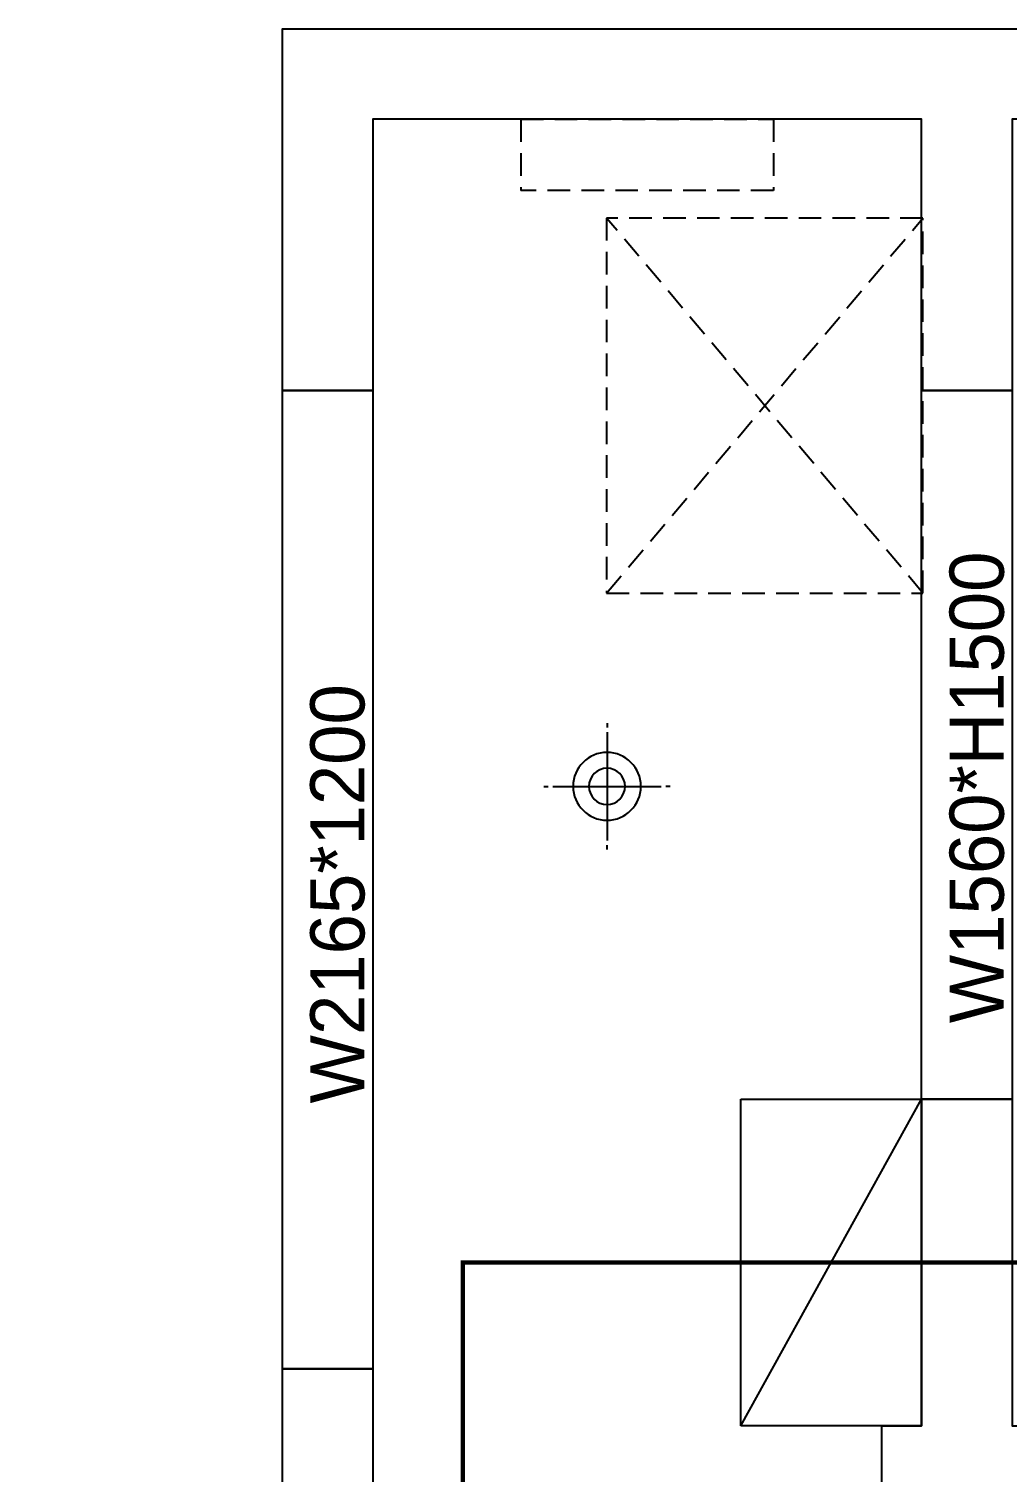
# Model space of a CAD drawing. Header units: millimetres. Extents: x -7413 to 64677, y 6112 to 38711.
# Drawn here: x 43837 to 46003, y 17399 to 20592 of the extents above; entities that cross this region are included whole.
import ezdxf
from ezdxf.enums import TextEntityAlignment as Align

# ---------------------------------------------------------------- set-up
doc = ezdxf.new("R2010")
doc.units = ezdxf.units.MM
doc.header["$LTSCALE"] = 100
doc.linetypes.add('DASHED', pattern=[0.75, 0.5, -0.25])
doc.linetypes.add('HID', pattern=[2.3, 1.5, -0.8])
for name, color, linetype in [('0-ELC TEXT', 7, 'Continuous'), ('06-LIGHT', 4, 'Continuous'), ('CEIL-DOOR', 6, 'Continuous'), ('FUR', 8, 'DASHED'), ('HAT', 5, 'Continuous'), ('RC-LIGHT', 7, 'Continuous'), ('U-LANP', 6, 'Continuous'), ('가구', 6, 'Continuous'), ('내부벽체선', 3, 'Continuous'), ('외곽선', 2, 'Continuous'), ('창호', 4, 'Continuous'), ('치수선', 1, 'Continuous')]:
    doc.layers.add(name, color=color, linetype=linetype)
doc.styles.add('차영규', font='')
doc.styles.get('차영규').set_extended_font_data('ChosunilboNM')

# ---------------------------------------------------------------- blocks, each defined once
blk = doc.blocks.new('평면도')
at = {"layer": '외곽선'}
for points in [[(18572.1, 22265.9), (19190.1, 22265.9), (19190.1, 21704.9), (19471.1, 21704.9), (19471.1, 21504.9), (18990.1, 21504.9), (18990.1, 22065.9), (18572.1, 22065.9), (18572.1, 22265.9)], [(21636.1, 21704.9), (22436.1, 21704.9), (22436.1, 15698.9), (22236.1, 15698.9), (22236.1, 16363.9), (20790.1, 16363.9), (20790.1, 14778.9), (18910.1, 14778.9), (18910.1, 14978.9), (20590.1, 14978.9)], [(20590.1, 14978.9), (20590.1, 16980.9), (19345.1, 16980.9), (19345.1, 15828.9), (19145.1, 15828.9), (19145.1, 17180.9), (21183.1, 17180.9), (21183.1, 16580.9), (22236.1, 16580.9), (22236.1, 20089.9), (21636.1, 20089.9), (21636.1, 20289.9), (22236.1, 20289.9), (22236.1, 21504.9), (21636.1, 21504.9), (21636.1, 21704.9)], [(20068.1, 20289.9), (20068.1, 20089.9), (19345.1, 20089.9), (19345.1, 18130.9), (19145.1, 18130.9), (19145.1, 20377.9), (19345.1, 20377.9), (19345.1, 20289.9), (20068.1, 20289.9)]]:
    blk.add_lwpolyline(points, dxfattribs=at)
at = {"layer": '창호'}
for points in [[(19471.1, 21704.9), (21636.1, 21704.9), (21636.1, 21504.9), (19471.1, 21504.9)], [(20068.1, 20289.9), (21636.1, 20289.9), (21636.1, 20089.9), (20068.1, 20089.9)]]:
    blk.add_lwpolyline(points, close=True, dxfattribs=at)
at = {"layer": '0-ELC TEXT', "style": '차영규'}
for s, p in [('W2165*1200', (20522.3, 21523.1)), ('W1560*H1500', (20757.8, 20108.1))]:
    blk.add_text(s, height=120, dxfattribs=at).set_placement(p, align=Align.CENTER)
blk = doc.blocks.new('천정도')
at = {"layer": 'FUR', "color": 251}
for p, q in [((72269.5, 20268.9), (72828.7, 20268.9)), ((72269.5, 20268.9), (72269.5, 20111.2)), ((72828.7, 20268.9), (72828.7, 20111.2)), ((72828.7, 20111.2), (72269.5, 20111.2)), ((73159.4, 20050.3), (72459.4, 20050.3)), ((72459.4, 20050.3), (72459.4, 19220.3)), ((73159.4, 19220.3), (72459.4, 20050.3)), ((72459.4, 19220.3), (73159.4, 20050.3)), ((73159.4, 19220.3), (73159.4, 20050.3)), ((72459.4, 19220.3), (73159.4, 19220.3))]:
    blk.add_line(p, q, dxfattribs=at)
at = {"layer": '가구', "color": 251}
for p, q in [((72756.6, 17377.9), (72756.6, 18100.9)), ((72756.6, 18100.9), (73156.6, 18100.9)), ((72756.6, 17377.9), (73156.6, 18100.9)), ((73156.6, 18100.9), (73156.6, 17377.9)), ((73156.6, 17377.9), (72756.6, 17377.9))]:
    blk.add_line(p, q, dxfattribs=at)
at = {"layer": '치수선', "rotation": 90}
blk.add_blockref('평면도', (93446.5, -1967.3), dxfattribs=at)
blk = doc.blocks.new('매입등')
at = {"layer": 'HAT', "color": 1}
for p, q in [((0, 140), (0, 130)), ((0, 120), (0, -120)), ((-140, 0), (-130, 0)), ((120, 0), (-120, 0)), ((140, 0), (130, 0)), ((-140, 0), (-130, 0)), ((0, -140), (0, -130))]:
    blk.add_line(p, q, dxfattribs=at)
blk.add_circle((0, 0), 40, dxfattribs=at)
at = {"layer": 'U-LANP'}
blk.add_circle((0, 0), 75, dxfattribs=at)
blk = doc.blocks.new('A$C59950440')
at = {"layer": 'CEIL-DOOR'}
blk.add_blockref('매입등', (140, 140), dxfattribs=at)

msp = doc.modelspace()

# ---------------------------------------------------------------- linework, layer by layer
at = {"layer": '06-LIGHT', "color": 10, "linetype": 'HID', "const_width": 10}
msp.add_lwpolyline([(55416, 13533.1), (55416, 16144.3), (54150.5, 16144.3), (54150.5, 18450.8), (49325.8, 18450.8), (49325.8, 17862.6), (44798, 17862.6), (44798, 13707.9), (45137.6, 13707.9), (45137.6, 12926)], dxfattribs=at)

# ---------------------------------------------------------------- block references
at = {"layer": 'RC-LIGHT', "xscale": -1}
msp.add_blockref('A$C59950440', (45257.1, 18776), dxfattribs=at)
at = {"layer": '내부벽체선'}
msp.add_blockref('천정도', (-27343.1, 123.2), dxfattribs=at)

doc.saveas('drawing.dxf')
